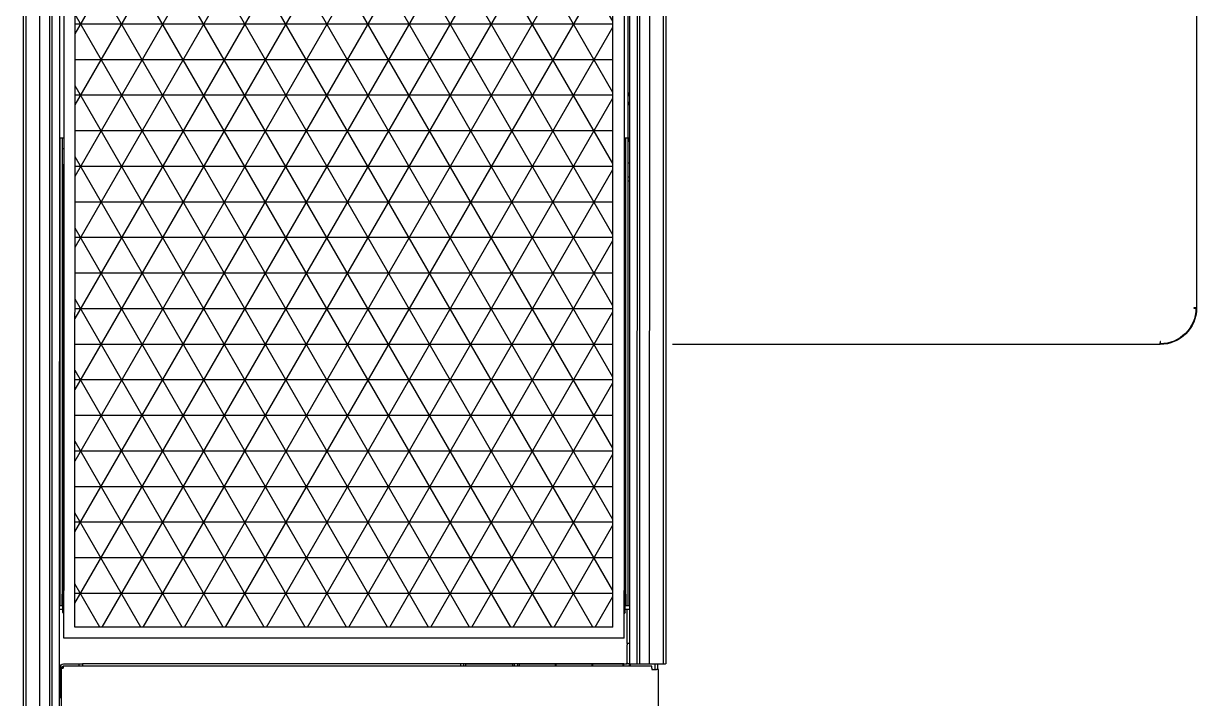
# Model space of a CAD drawing. Header units: millimetres. Extents: x 2698011 to 2856548, y 1019778 to 1210064.
# Drawn here: x 2780782 to 2781829, y 1122747 to 1123350 of the extents above; entities that cross this region are included whole.
import ezdxf

# ---------------------------------------------------------------- set-up
doc = ezdxf.new("R2010")
doc.units = ezdxf.units.MM
doc.layers.add('Bloques borde', color=9, linetype='Continuous')
doc.layers.add('Y_ CAJAS', color=9, linetype='Continuous')

# ---------------------------------------------------------------- blocks, each defined once
blk = doc.blocks.new('CO ALURA_  2500 tras 1120 CE ESQ - Inc')
h = blk.add_hatch()
h.set_pattern_fill('NET3', color=256, scale=0.01)
h.set_pattern_definition([(0, (-248.992887, 105.614643), (0, 0.03175), []), (60, (-248.992887, 105.614643), (-0.0274963066, 0.015875), []), (120, (-248.992887, 105.614643), (-0.0274963066, -0.015875), [])])
h.paths.add_polyline_path([(0.4862, 1.1522), (0.0062, 1.1522), (0.0062, 0.0846), (0.4862, 0.0846)])
at = {"layer": 'Bloques borde', "linetype": 'Continuous'}
for p, q in [((-0.0398, 1.685), (-0.0398, 0)), ((-0.0398, 1.685), (-0.0398, 0)), ((-0.0375, 1.685), (-0.0375, 0)), ((-0.0375, 1.685), (-0.0375, 0)), ((-0.0253, 1.685), (-0.0253, 0)), ((-0.0253, 1.685), (-0.0253, 0)), ((-0.0163, 1.685), (-0.0163, 0)), ((-0.0163, 1.685), (-0.0163, 0)), ((-0.0143, 1.685), (-0.0143, 0)), ((-0.0143, 1.685), (-0.0143, 0)), ((-0.0075, 1.685), (-0.0075, 0)), ((-0.0075, 1.685), (-0.0075, 0)), ((-0.0062, 1.1888), (-0.0062, 1.6832)), ((-0.0062, 1.1888), (-0.0062, 1.6832)), ((0.5268, 1.682), (0.5268, 1.19)), ((0.5268, 1.682), (0.5268, 1.19)), ((-0.007, 1.215), (-0.0062, 1.215)), ((-0.007, 1.213), (-0.007, 1.215)), ((-0.007, 1.215), (-0.0062, 1.215)), ((-0.007, 1.213), (-0.007, 1.215)), ((-0.007, 1.19), (-0.007, 1.213)), ((-0.007, 1.19), (-0.007, 1.213)), ((-0.007, 1.188), (-0.007, 1.19)), ((-0.007, 1.188), (-0.007, 1.19)), ((-0.005, 1.188), (-0.007, 1.188)), ((-0.005, 1.188), (-0.007, 1.188)), ((-0.0062, 1.1888), (-0.0044, 1.1888)), ((-0.0062, 1.1888), (-0.0044, 1.1888)), ((-0.005, 1.1888), (-0.005, 1.188)), ((-0.005, 1.1888), (-0.005, 1.188)), ((-0.005, 1.188), (-0.0044, 1.188)), ((-0.005, 1.188), (-0.0044, 1.188)), ((-0.0044, 1.187), (-0.0044, 1.1888)), ((-0.0044, 1.187), (-0.0044, 1.1888)), ((0.0018, 1.187), (-0.0044, 1.187)), ((0.0018, 1.187), (-0.0044, 1.187)), ((-0.004, 1.185), (0.01, 1.185)), ((-0.004, 1.185), (0.01, 1.185)), ((0.521, 1.187), (0.0018, 1.187)), ((0.521, 1.187), (0.0018, 1.187)), ((0.01, 1.187), (0.01, 1.185)), ((0.01, 1.187), (0.01, 1.185)), ((0.01, 1.185), (0.013, 1.185)), ((0.01, 1.185), (0.013, 1.185)), ((0.013, 1.185), (0.013, 1.187)), ((0.013, 1.185), (0.013, 1.187)), ((0.3505, 1.185), (0.013, 1.185)), ((0.3505, 1.185), (0.013, 1.185)), ((0.3505, 1.187), (0.3505, 1.185)), ((0.3505, 1.187), (0.3505, 1.185)), ((0.353, 1.185), (0.3505, 1.185)), ((0.353, 1.185), (0.3505, 1.185)), ((0.353, 1.185), (0.353, 1.187)), ((0.353, 1.185), (0.353, 1.187)), ((0.3985, 1.185), (0.353, 1.185)), ((0.3985, 1.185), (0.353, 1.185)), ((0.355, 1.187), (0.355, 1.1851)), ((0.355, 1.187), (0.355, 1.1851)), ((0.355, 1.1851), (0.3965, 1.1851)), ((0.355, 1.1851), (0.3965, 1.1851)), ((0.3965, 1.1851), (0.3965, 1.187)), ((0.3965, 1.1851), (0.3965, 1.187)), ((0.3985, 1.187), (0.3985, 1.185)), ((0.3985, 1.187), (0.3985, 1.185)), ((0.401, 1.185), (0.3985, 1.185)), ((0.401, 1.185), (0.3985, 1.185)), ((0.401, 1.185), (0.401, 1.187)), ((0.401, 1.185), (0.401, 1.187)), ((0.496, 1.185), (0.401, 1.185)), ((0.496, 1.185), (0.401, 1.185)), ((0.403, 1.187), (0.403, 1.1851)), ((0.403, 1.187), (0.403, 1.1851)), ((0.403, 1.1851), (0.4347, 1.1851)), ((0.403, 1.1851), (0.4347, 1.1851)), ((0.4347, 1.1851), (0.4347, 1.187)), ((0.4347, 1.1851), (0.4347, 1.187)), ((0.4357, 1.187), (0.4357, 1.1851)), ((0.4357, 1.187), (0.4357, 1.1851)), ((0.4357, 1.1851), (0.4673, 1.1851)), ((0.4357, 1.1851), (0.4673, 1.1851)), ((0.4673, 1.1851), (0.4673, 1.187)), ((0.4673, 1.1851), (0.4673, 1.187)), ((0.4683, 1.187), (0.4683, 1.1851)), ((0.4683, 1.187), (0.4683, 1.1851)), ((0.4683, 1.1851), (0.495, 1.1851)), ((0.4683, 1.1851), (0.495, 1.1851)), ((0.495, 1.1851), (0.495, 1.187)), ((0.495, 1.1851), (0.495, 1.187)), ((0.496, 1.187), (0.496, 1.185)), ((0.496, 1.187), (0.496, 1.185)), ((0.496, 1.185), (0.499, 1.185)), ((0.496, 1.185), (0.499, 1.185)), ((0.501, 1.185), (0.499, 1.185)), ((0.501, 1.185), (0.499, 1.185)), ((0.499, 1.184), (0.499, 1.168)), ((0.499, 1.184), (0.499, 1.168)), ((0.501, 1.187), (0.501, 1.185)), ((0.501, 1.187), (0.501, 1.185)), ((0.501, 0), (0.501, 1.185)), ((0.501, 1.185), (0.502, 1.185)), ((0.501, 0), (0.501, 1.185)), ((0.501, 1.185), (0.502, 1.185)), ((0.502, 1.187), (0.502, 1.185)), ((0.502, 1.187), (0.502, 1.185)), ((0.502, 1.185), (0.5057, 1.185)), ((0.502, 1.185), (0.5057, 1.185)), ((0.5057, 1.185), (0.5077, 1.185)), ((0.5057, 1.185), (0.5077, 1.185)), ((0.5077, 1.185), (0.5098, 1.185)), ((0.5077, 0), (0.5077, 1.185)), ((0.5077, 1.185), (0.5098, 1.185)), ((0.5077, 0), (0.5077, 1.185)), ((0.5098, 1.185), (0.5118, 1.185)), ((0.5098, 0), (0.5098, 1.185)), ((0.5098, 1.185), (0.5118, 1.185)), ((0.5098, 0), (0.5098, 1.185)), ((0.5118, 1.185), (0.5187, 1.185)), ((0.5118, 1.185), (0.5187, 1.185)), ((0.5187, 0), (0.5187, 1.185)), ((0.5187, 1.185), (0.5207, 1.185)), ((0.5187, 0), (0.5187, 1.185)), ((0.5187, 1.185), (0.5207, 1.185)), ((0.5207, 1.185), (0.5245, 1.185)), ((0.5207, 1.185), (0.5245, 1.185)), ((0.521, 1.19), (0.525, 1.19)), ((0.521, 1.1888), (0.521, 1.19)), ((0.521, 1.19), (0.525, 1.19)), ((0.521, 1.1888), (0.521, 1.19)), ((0.521, 1.1888), (0.521, 1.187)), ((0.521, 1.1888), (0.521, 1.187)), ((0.524, 1.19), (0.524, 1.185)), ((0.524, 1.19), (0.524, 1.185)), ((0.5245, 1.185), (0.5261, 1.185)), ((0.5245, 1.185), (0.5261, 1.185)), ((0.5268, 1.19), (0.525, 1.19)), ((0.5268, 1.19), (0.525, 1.19)), ((0.526, 1.185), (0.526, 1.19)), ((0.526, 1.185), (0.526, 1.19)), ((0.5261, 1.185), (0.531, 1.185)), ((0.5261, 1.185), (0.531, 1.185)), ((0.531, 1.185), (0.5332, 1.185)), ((0.531, 0), (0.531, 1.185)), ((0.531, 1.185), (0.5332, 1.185)), ((0.531, 0), (0.531, 1.185)), ((0.5333, 1.185), (0.5332, 1.185)), ((0.5333, 1.185), (0.5332, 1.185)), ((0.5333, 0), (0.5333, 1.185)), ((0.5333, 0), (0.5333, 1.185)), ((-0.0038, 1.1622), (-0.0038, 1.1195)), ((0.4962, 1.1622), (-0.0038, 1.1622)), ((-0.0038, 1.1622), (-0.0038, 1.1195)), ((0.4962, 1.1622), (-0.0038, 1.1622)), ((0.4962, 1.1622), (0.4962, 1.1195)), ((0.4962, 1.1622), (0.4962, 1.1195)), ((0.499, 1.167), (0.499, 1.168)), ((0.499, 1.167), (0.499, 1.168)), ((0.499, 1.167), (0.499, 1.1365)), ((0.501, 1.167), (0.499, 1.167)), ((0.499, 1.167), (0.499, 1.1365)), ((0.501, 1.167), (0.499, 1.167)), ((0.0062, 1.1522), (0.0062, 0.0846)), ((0.4862, 1.1522), (0.0062, 1.1522)), ((0.4862, 1.1522), (0.4862, 0.0846)), ((-0.0048, 1.1365), (-0.0075, 1.1365)), ((-0.0048, 1.1365), (-0.0075, 1.1365)), ((-0.0073, 1.1329), (-0.0075, 1.1329)), ((-0.0073, 1.1329), (-0.0075, 1.1329)), ((-0.0073, 1.123), (-0.0073, 1.133)), ((-0.0073, 1.133), (-0.0053, 1.133)), ((-0.0073, 1.123), (-0.0073, 1.133)), ((-0.0073, 1.133), (-0.0053, 1.133)), ((-0.0053, 1.133), (-0.0053, 1.123)), ((-0.0053, 1.133), (-0.0053, 1.123)), ((-0.0048, 1.1328), (-0.0053, 1.1329)), ((-0.0048, 1.1328), (-0.0053, 1.1329)), ((-0.0038, 1.14), (-0.0048, 1.139)), ((-0.0038, 1.14), (-0.0048, 1.139)), ((-0.0048, 1.139), (-0.0048, 0.7499)), ((-0.0048, 1.139), (-0.0048, 0.7499)), ((0.4972, 1.139), (0.4962, 1.14)), ((0.4972, 1.139), (0.4962, 1.14)), ((0.4972, 1.139), (0.4972, 0.748)), ((0.4972, 1.139), (0.4972, 0.748)), ((0.5008, 1.1365), (0.4972, 1.1365)), ((0.5008, 1.1365), (0.4972, 1.1365)), ((0.4972, 1.1328), (0.4977, 1.1329)), ((0.4972, 1.1328), (0.4977, 1.1329)), ((0.4977, 1.123), (0.4977, 1.133)), ((0.4977, 1.133), (0.4997, 1.133)), ((0.4977, 1.123), (0.4977, 1.133)), ((0.4977, 1.133), (0.4997, 1.133)), ((0.4997, 1.133), (0.4997, 1.123)), ((0.4997, 1.133), (0.4997, 1.123)), ((0.4997, 1.1329), (0.501, 1.1329)), ((0.4997, 1.1329), (0.501, 1.1329)), ((-0.0073, 0.716), (-0.0073, 1.123)), ((-0.0073, 0.716), (-0.0073, 1.123)), ((-0.0053, 0.716), (-0.0053, 1.123)), ((-0.0053, 0.716), (-0.0053, 1.123)), ((0.4977, 1.123), (0.4977, 0.716)), ((0.4977, 1.123), (0.4977, 0.716)), ((0.4997, 1.123), (0.4997, 0.716)), ((0.4997, 1.123), (0.4997, 0.716)), ((-0.0038, 0.0846), (-0.0038, 1.1195)), ((-0.0038, 0.0846), (-0.0038, 1.1195)), ((0.4962, 0.0846), (0.4962, 1.1195)), ((0.4962, 0.0846), (0.4962, 1.1195)), ((0.9745, 0.9), (0.5395, 0.9)), ((0.9745, 0.9), (0.5395, 0.9)), ((0.9745, 0.9), (0.5395, 0.9)), ((0.9745, 0.9), (0.5395, 0.9)), ((0.9745, 0.9), (0.5395, 0.9)), ((0.9745, 0.9), (0.5395, 0.9)), ((0.9745, 0.9), (0.9745, 0.8985)), ((0.9745, 0.8975), (0.9745, 0.9)), ((0.9745, 0.9), (0.9745, 0.8985)), ((0.9745, 0.8975), (0.9745, 0.9)), ((0.9745, 0.9), (0.9745, 0.8985)), ((0.9745, 0.8975), (0.9745, 0.9)), ((0.9745, 0.9), (0.9745, 0.8985)), ((0.9745, 0.8975), (0.9745, 0.9)), ((0.9745, 0.9), (0.9745, 0.8985)), ((0.9745, 0.8975), (0.9745, 0.9)), ((0.9745, 0.9), (0.9745, 0.8985)), ((0.9745, 0.8975), (0.9745, 0.9)), ((0.9747, 0.8995), (0.9747, 0.8975)), ((0.9747, 0.8995), (0.9747, 0.8975)), ((0.9747, 0.8995), (0.9747, 0.8975)), ((0.9747, 0.8995), (0.9747, 0.8975)), ((0.9747, 0.8995), (0.9747, 0.8975)), ((0.9747, 0.8995), (0.9747, 0.8975)), ((1.0045, 0.8677), (1.0065, 0.8677)), ((1.0045, 0.8677), (1.0065, 0.8677)), ((1.0045, 0.8677), (1.0065, 0.8677)), ((1.0045, 0.8677), (1.0065, 0.8677)), ((1.0045, 0.8677), (1.0065, 0.8677)), ((1.0045, 0.8677), (1.0065, 0.8677)), ((1.007, 0.8675), (1.0045, 0.8675)), ((1.007, 0.8675), (1.0045, 0.8675)), ((1.007, 0.8675), (1.0045, 0.8675)), ((1.007, 0.8675), (1.0045, 0.8675)), ((1.007, 0.8675), (1.0045, 0.8675)), ((1.007, 0.8675), (1.0045, 0.8675)), ((1.007, 0.8675), (1.0068, 0.8675)), ((1.007, 0.8675), (1.0068, 0.8675)), ((1.007, 0.8675), (1.0068, 0.8675)), ((1.007, 0.8675), (1.0068, 0.8675)), ((1.007, 0.8675), (1.0068, 0.8675)), ((1.007, 0.8675), (1.0068, 0.8675)), ((1.007, 0.3325), (1.007, 0.8675)), ((1.007, 0.3325), (1.007, 0.8675)), ((1.007, 0.3325), (1.007, 0.8675)), ((1.007, 0.3325), (1.007, 0.8675)), ((1.007, 0.3325), (1.007, 0.8675)), ((1.007, 0.3325), (1.007, 0.8675)), ((-0.0073, 0.7541), (-0.0075, 0.7541)), ((-0.0073, 0.7541), (-0.0075, 0.7541)), ((-0.0048, 0.7541), (-0.0053, 0.7541)), ((-0.0048, 0.7541), (-0.0053, 0.7541)), ((0.4972, 0.7541), (0.4977, 0.7541)), ((0.4972, 0.7541), (0.4977, 0.7541)), ((0.4997, 0.7541), (0.501, 0.754)), ((0.4997, 0.7541), (0.501, 0.754)), ((-0.0053, 0.7505), (-0.0048, 0.7505)), ((-0.0053, 0.7505), (-0.0048, 0.7505)), ((-0.0048, 0.7395), (-0.0048, 0.7499)), ((-0.0048, 0.7395), (-0.0048, 0.7499)), ((0.4962, 0.747), (0.4972, 0.748)), ((0.4962, 0.747), (0.4972, 0.748)), ((0.4972, 0.7505), (0.4977, 0.7505)), ((0.4972, 0.7505), (0.4977, 0.7505)), ((0.4997, 0.7505), (0.5008, 0.7505)), ((0.4997, 0.7505), (0.5008, 0.7505)), ((-0.0073, 0.7395), (-0.0075, 0.7395)), ((-0.0073, 0.7395), (-0.0075, 0.7395)), ((-0.0048, 0.7395), (-0.0038, 0.7395)), ((-0.0048, 0.7395), (-0.0038, 0.7395)), ((0.4997, 0.738), (0.501, 0.738)), ((0.4997, 0.738), (0.501, 0.738)), ((-0.0043, 0.7255), (-0.0053, 0.7255)), ((-0.0043, 0.7255), (-0.0053, 0.7255)), ((-0.0038, 0.7255), (-0.0043, 0.7255)), ((-0.0038, 0.7255), (-0.0043, 0.7255)), ((0.4962, 0.7286), (0.4974, 0.7286)), ((0.4962, 0.7286), (0.4974, 0.7286)), ((0.4974, 0.7286), (0.4973, 0.7201)), ((0.4974, 0.7286), (0.4973, 0.7201)), ((0.4977, 0.7255), (0.4973, 0.7255)), ((0.4977, 0.7255), (0.4973, 0.7255)), ((-0.0043, 0.716), (-0.0073, 0.716)), ((-0.0073, 0.716), (-0.0073, 0.081)), ((-0.0043, 0.716), (-0.0073, 0.716)), ((-0.0073, 0.716), (-0.0073, 0.081)), ((-0.0038, 0.716), (-0.0043, 0.716)), ((-0.0038, 0.716), (-0.0043, 0.716)), ((0.4967, 0.716), (0.4962, 0.716)), ((0.4967, 0.716), (0.4962, 0.716)), ((0.4997, 0.716), (0.4967, 0.716)), ((0.4997, 0.716), (0.4967, 0.716)), ((0.4997, 0.7186), (0.5007, 0.7186)), ((0.4997, 0.7186), (0.5007, 0.7186)), ((0.4997, 0.716), (0.4997, 0.081)), ((0.4997, 0.716), (0.4997, 0.081)), ((0.4997, 0.7156), (0.5007, 0.7156)), ((0.4997, 0.7156), (0.5007, 0.7156)), ((0.501, 0.7186), (0.5007, 0.7186)), ((0.5007, 0.7156), (0.5007, 0.7186)), ((0.501, 0.7186), (0.5007, 0.7186)), ((0.5007, 0.7156), (0.5007, 0.7186)), ((0.501, 0.7156), (0.5007, 0.7156)), ((0.501, 0.7156), (0.5007, 0.7156)), ((0.4999, 0.6839), (0.4997, 0.6834)), ((0.4999, 0.6839), (0.4997, 0.6834)), ((0.4999, 0.6839), (0.501, 0.6868)), ((0.4999, 0.6839), (0.501, 0.6868)), ((0.4999, 0.6839), (0.501, 0.6835)), ((0.4999, 0.6839), (0.501, 0.6835)), ((0.501, 0.6784), (0.4997, 0.6749)), ((0.501, 0.6784), (0.4997, 0.6749))]:
    blk.add_line(p, q, dxfattribs=at)
for centre, radius, start, end in [((-0.004, 1.188), 0.003, 180, 270), ((-0.004, 1.188), 0.003, 180, 270), ((-0.004, 1.188), 0.001, 180, 246.4218), ((-0.004, 1.188), 0.001, 180, 246.4218), ((0.498, 1.184), 0.001, 0, 90), ((0.498, 1.184), 0.001, 0, 90), ((0.498, 1.184), 0.003, 0, 19.4712), ((0.498, 1.184), 0.003, 0, 19.4712), ((0.9745, 0.8675), 0.0325, 0, 90), ((0.9745, 0.8675), 0.0325, 0, 90), ((0.9745, 0.8675), 0.0325, 0, 90), ((0.9745, 0.8675), 0.0325, 0, 90), ((0.9745, 0.8675), 0.0325, 0, 90), ((0.9745, 0.8675), 0.0325, 0, 90), ((0.9745, 0.8675), 0.03, 89.618, 90), ((0.9745, 0.8675), 0.03, 89.618, 90), ((0.9745, 0.8675), 0.03, 89.618, 90), ((0.9745, 0.8675), 0.03, 89.618, 90), ((0.9745, 0.8675), 0.03, 89.618, 90), ((0.9745, 0.8675), 0.03, 89.618, 90), ((0.9745, 0.8675), 0.032, 0.3581, 89.6419), ((0.9745, 0.8675), 0.032, 0.3581, 89.6419), ((0.9745, 0.8675), 0.032, 0.3581, 89.6419), ((0.9745, 0.8675), 0.032, 0.3581, 89.6419), ((0.9745, 0.8675), 0.032, 0.3581, 89.6419), ((0.9745, 0.8675), 0.032, 0.3581, 89.6419), ((0.9745, 0.8675), 0.03, 0, 0.382), ((0.9745, 0.8675), 0.03, 0, 0.382), ((0.9745, 0.8675), 0.03, 0, 0.382), ((0.9745, 0.8675), 0.03, 0, 0.382), ((0.9745, 0.8675), 0.03, 0, 0.382), ((0.9745, 0.8675), 0.03, 0, 0.382), ((-0.0058, 0.7515), 0.001, 0, 60), ((-0.0058, 0.7515), 0.001, 0, 60), ((0.4988, 0.7201), 0.0045, 235.1877, 246.1196), ((0.4988, 0.7201), 0.0045, 235.1877, 246.1196), ((0.4988, 0.7201), 0.0015, 179.1243, 224.5474), ((0.4988, 0.7201), 0.0015, 179.1243, 224.5474)]:
    blk.add_arc(centre, radius, start, end, dxfattribs=at)

msp = doc.modelspace()

# ---------------------------------------------------------------- block references
at = {"layer": 'Y_ CAJAS', "xscale": -1000, "yscale": 1000, "zscale": 1000, "rotation": 179.9977225467084}
msp.add_blockref('CO ALURA_  2500 tras 1120 CE ESQ - Inc', (2780822.006, 1123963.349, -0.388), dxfattribs=at)

doc.saveas('drawing.dxf')
